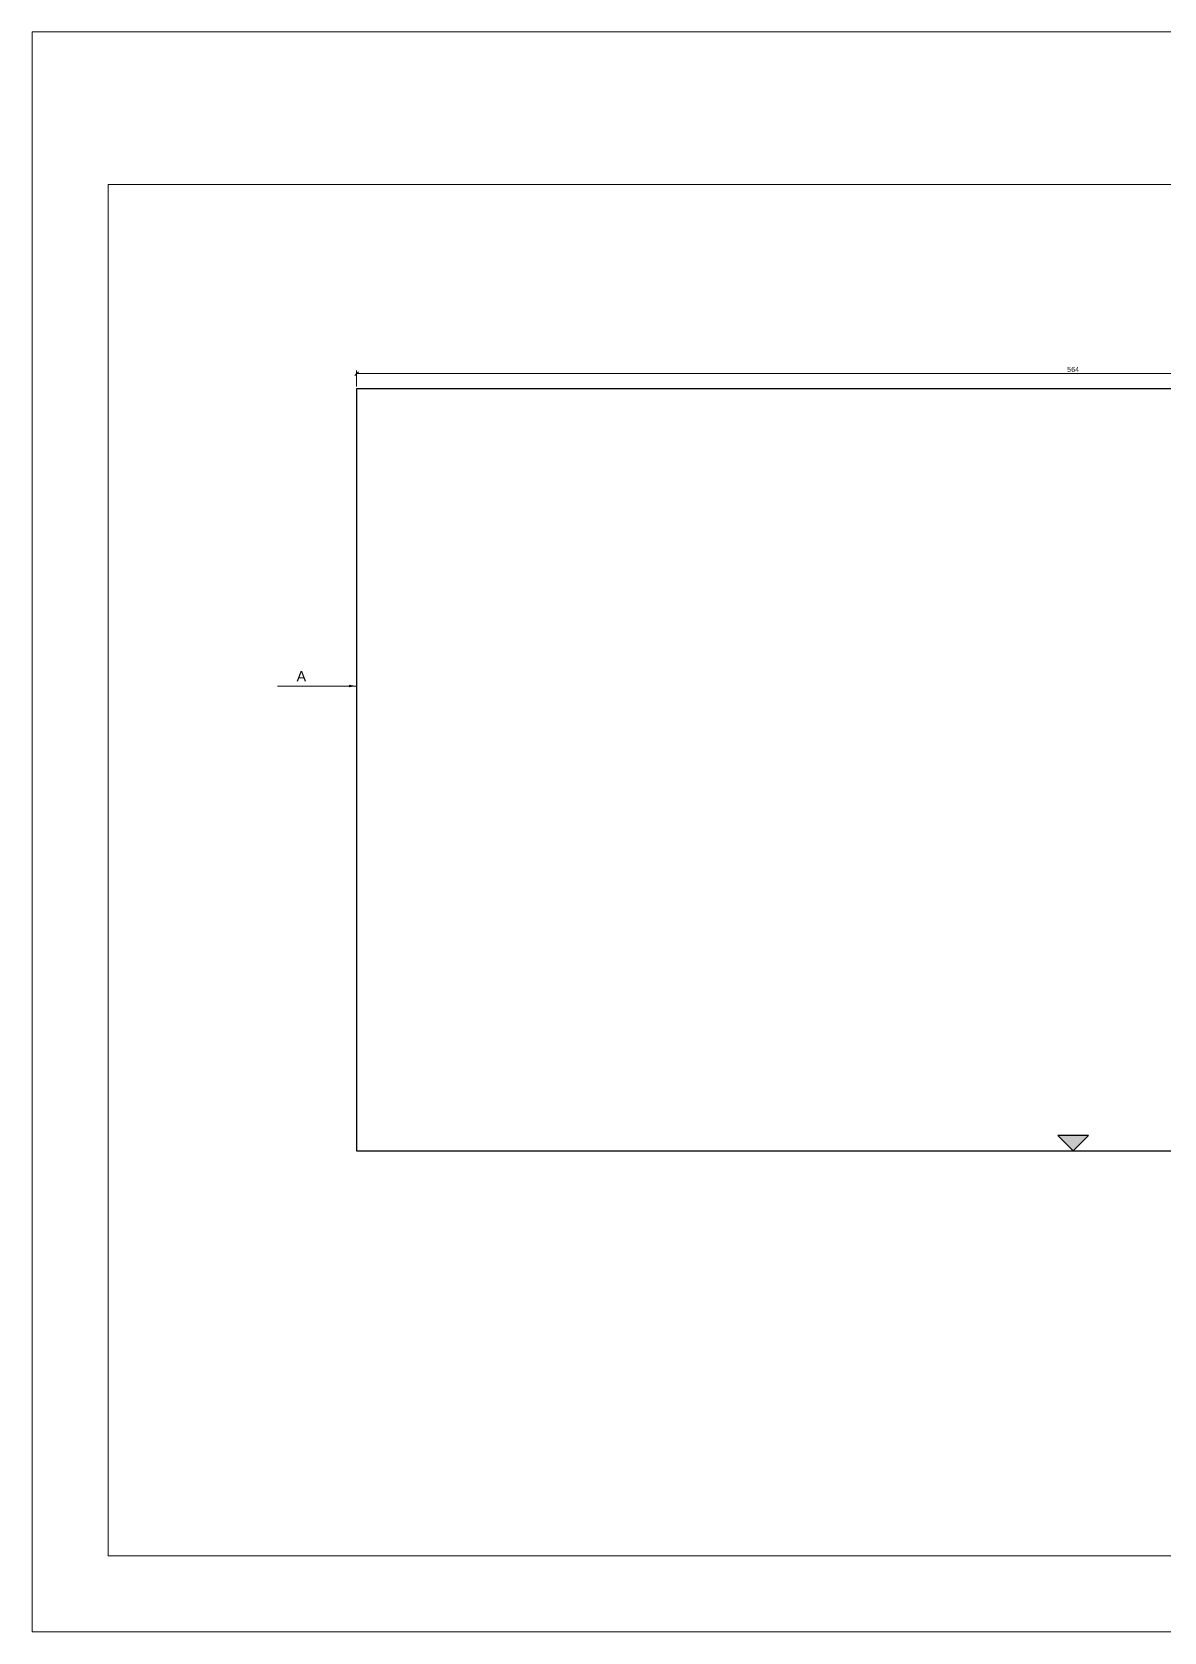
# Paper-space layout 'Cabinet top panel' of a CAD drawing. Header units: millimetres. Extents: x -2 to 889, y -2 to 628.
# Drawn here: x -2 to 443, y -2 to 628 of the extents above; entities that cross this region are included whole.
import ezdxf

# ---------------------------------------------------------------- set-up
doc = ezdxf.new("R2010")
doc.units = ezdxf.units.MM
doc.layers.get('0').update_dxf_attribs({"true_color": 0xc2c2ced6})
doc.layers.add('New project_New cabinet_Cabinet top panel_View from above', color=1, linetype='Continuous', true_color=0xc2ff0000)
doc.layers.add('TitleBlock', color=7, linetype='Continuous')
doc.styles.add('Blum_Dimension', font='arial.ttf', dxfattribs={"height": 2})
doc.styles.add('Blum_ViewInfo', font='arial.ttf', dxfattribs={"height": 4})
doc.dimstyles.new('Blum_Default', dxfattribs={"dimtxt": 2, "dimasz": 1.5, "dimexe": 1.25, "dimexo": 1, "dimtad": 1, "dimtxsty": 'Blum_Dimension', "dimblk": 'OBLIQUE', "dimcen": 2, "dimadec": 0, "dimazin": 2, "dimtfac": 1, "dimtix": 1, "dimtmove": 0, "dimatfit": 3, "dimfxl": 1, "dimlwd": 5, "dimlwe": 5, "dimarcsym": 0})
doc.dimstyles.new('Blum_ViewInfo', dxfattribs={"dimtxt": 4, "dimasz": 3, "dimexe": 1.25, "dimexo": 1, "dimtad": 1, "dimtxsty": 'Blum_ViewInfo', "dimblk": 'OBLIQUE', "dimcen": 0.09, "dimadec": 0, "dimazin": 2, "dimtfac": 1, "dimtofl": 0, "dimtmove": 0, "dimatfit": 2, "dimfxl": 1, "dimlwd": 20, "dimlwe": 20, "dimarcsym": 0})

# ---------------------------------------------------------------- blocks, each defined once
blk = doc.blocks.new('TitleBlock_Cabinet top panel')
at = {"layer": 'TitleBlock', "lineweight": 0}
for points in [[(-0.79, -0.79, 0), (-0.79, 209.21, 0), (296.21, 209.21, 0), (296.21, -0.79, 0)], [(9.21, 9.21, 0), (9.21, 189.21, 0), (286.21, 189.21, 0), (286.21, 9.21, 0)]]:
    blk.add_polyline3d(points, close=True, dxfattribs=at)
blk = doc.blocks.new('Blum_Trinagle_Filled')
h = blk.add_hatch(color=256)
h.dxf.hatch_style = 1
h.paths.add_polyline_path([(2, 2), (-2, 2), (0, 0)])
blk.add_lwpolyline([(0, 0), (2, 2), (-2, 2)], close=True)
blk = doc.blocks.new('_Oblique')
at = {"color": 0, "linetype": 'ByBlock', "lineweight": -2}
blk.add_line((-0.5, -0.5), (0.5, 0.5), dxfattribs=at)
blk = doc.blocks.new('*D16')
at = {"layer": 'Defpoints', "color": 0, "lineweight": 0}
for p in [(689.36, 493.1), (125.36, 487.1), (689.36, 487.1)]:
    blk.add_point(p, dxfattribs=at)
at = {"layer": 'New project_New cabinet_Cabinet top panel_View from above', "color": 0, "lineweight": 5}
for p, q in [((125.36, 488.1), (125.36, 494.35)), ((125.36, 493.1), (689.36, 493.1)), ((689.36, 488.1), (689.36, 494.35))]:
    blk.add_line(p, q, dxfattribs=at)
at = {"layer": 'New project_New cabinet_Cabinet top panel_View from above', "color": 0, "lineweight": 5, "xscale": 1.5, "yscale": 1.5, "zscale": 1.5, "rotation": 180}
blk.add_blockref('_Oblique', (125.36, 493.1), dxfattribs=at)
at = {"layer": 'New project_New cabinet_Cabinet top panel_View from above', "color": 0, "lineweight": 5, "xscale": 1.5, "yscale": 1.5, "zscale": 1.5}
blk.add_blockref('_Oblique', (689.36, 493.1), dxfattribs=at)
at = {"layer": 'New project_New cabinet_Cabinet top panel_View from above', "color": 0, "lineweight": 0, "insert": (407.36, 494.74), "char_height": 2, "attachment_point": 5, "style": 'Blum_Dimension'}
blk.add_mtext('564', dxfattribs=at)

psp = doc.layouts.new('Cabinet top panel')

# ---------------------------------------------------------------- linework, layer by layer
at = {"linetype": 'Continuous', "lineweight": 30}
for p, q in [((689.357, 487.097), (125.357, 487.097)), ((125.357, 487.097), (125.357, 187.097)), ((125.357, 187.097), (689.357, 187.097))]:
    psp.add_line(p, q, dxfattribs=at)

# ---------------------------------------------------------------- block references
at = {"lineweight": 0, "xscale": 3, "yscale": 3, "zscale": 3}
psp.add_blockref('TitleBlock_Cabinet top panel', (0, 0), dxfattribs=at)
at = {"layer": 'New project_New cabinet_Cabinet top panel_View from above', "lineweight": 0, "xscale": 3, "yscale": 3, "zscale": 3}
psp.add_blockref('Blum_Trinagle_Filled', (407.357, 187.097), dxfattribs=at)

# ---------------------------------------------------------------- texts
at = {"lineweight": 0, "insert": (105.482, 371.972), "char_height": 4, "attachment_point": 9, "style": 'Blum_ViewInfo'}
psp.add_mtext('A', dxfattribs=at)

# ---------------------------------------------------------------- dimensions: what is measured, and where the dimension line sits
at = {"layer": 'New project_New cabinet_Cabinet top panel_View from above', "lineweight": 0}
dim = psp.add_linear_dim(base=(689.357, 493.097), p1=(125.357, 487.097), p2=(689.357, 487.097), dimstyle='Blum_Default', override={"dimscale": 0}, dxfattribs=at)
dim.commit()
dim.dimension.update_dxf_attribs({"geometry": '*D16', "text_midpoint": (407.357, 494.743)})

# ---------------------------------------------------------------- leaders
at = {"lineweight": 0}
psp.add_leader([(125.357, 370.097), (94.276, 370.097)], dimstyle='Blum_ViewInfo', override={"dimscale": 0}, dxfattribs=at)

doc.saveas('drawing.dxf')
